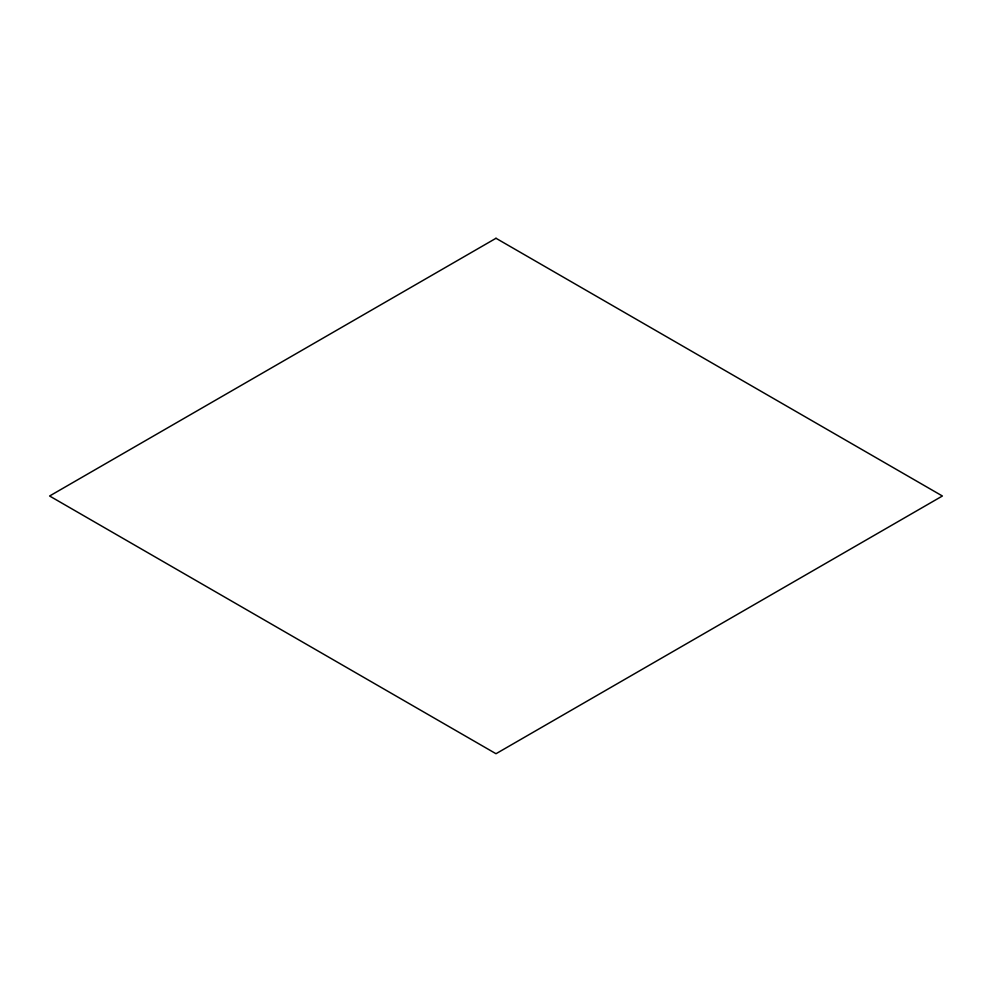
<?xml version="1.0" encoding="UTF-8"?>
<svg xmlns="http://www.w3.org/2000/svg" width="992" height="992" viewBox="0 0 992 992"><rect width="100%" height="100%" fill="white"/><g stroke="black" fill="none" stroke-linecap="round" stroke-linejoin="round"><path stroke-width="1.49" d="M496 238.278L49.6 496L496 753.722L942.4 496L496 238.278"/></g></svg>
